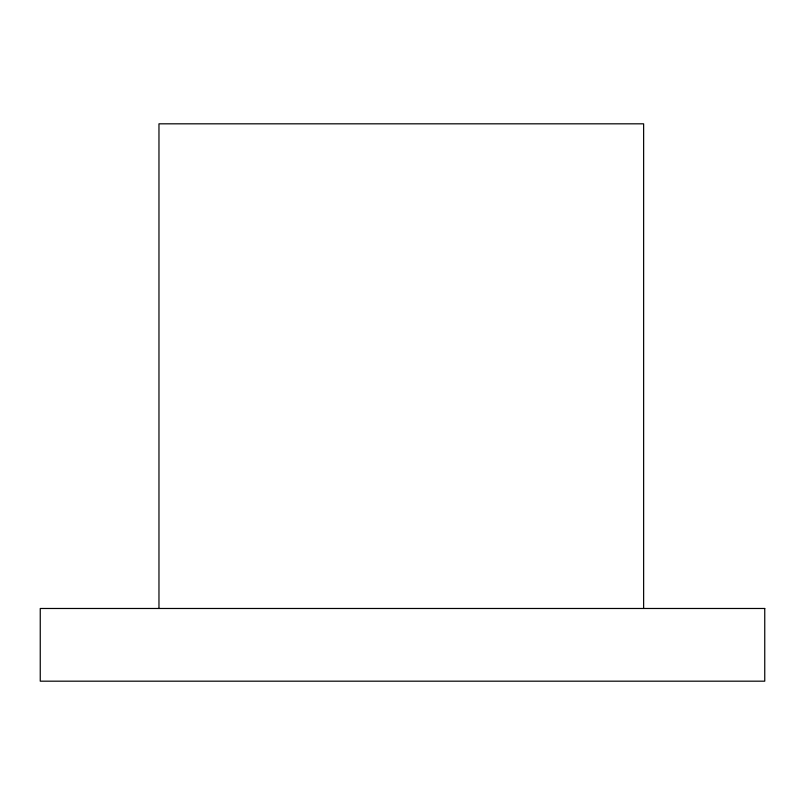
<?xml version="1.0" encoding="UTF-8"?>
<svg xmlns="http://www.w3.org/2000/svg" width="805" height="805" viewBox="0 0 805 805"><rect width="100%" height="100%" fill="white"/><g stroke="black" fill="none" stroke-linecap="round" stroke-linejoin="round"><path stroke-width="1.21" d="M643.628 608.479L643.628 123.819L158.967 123.819L158.967 608.479M764.75 608.479L40.25 608.479L40.25 681.181L764.75 681.181L764.75 608.479"/></g></svg>
